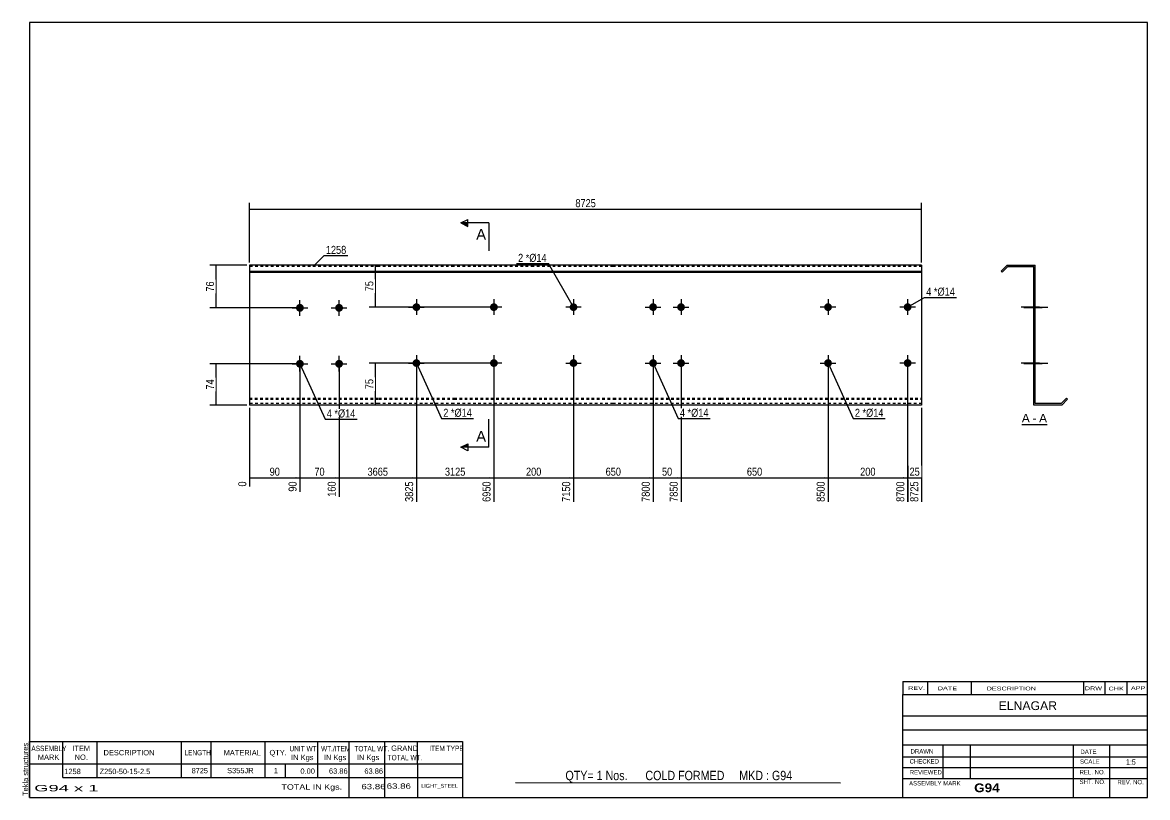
# Model space of a CAD drawing. Header units: millimetres. Extents: x -81 to 321, y -165 to 112.
import ezdxf

# ---------------------------------------------------------------- set-up
doc = ezdxf.new("R2010")
doc.units = ezdxf.units.MM
doc.linetypes.add('DXK_LINE_DOT1', pattern=[1.8814, 0.9407, -0.9407])
doc.styles.add('Arial', font='ARIAL.TTF', dxfattribs={"height": 0.2})
doc.styles.add('Arial Bold', font='ARIALBD.TTF', dxfattribs={"height": 0.2})
doc.styles.add('Arial Narrow', font='ARIALN.TTF', dxfattribs={"height": 0.2})

# ---------------------------------------------------------------- blocks, each defined once
blk = doc.blocks.new('Unknown-629276587-1620')
at = {"color": 5, "linetype": 'Continuous'}
for p, q in [((321.25, 111.75), (-78.75, 111.75)), ((-78.75, 111.75), (-78.75, -165.25)), ((321.25, -165.25), (321.25, 111.75)), ((-78.75, -165.25), (321.25, -165.25))]:
    blk.add_line(p, q, dxfattribs=at)
at = {"color": 174, "linetype": 'Continuous', "style": 'Arial'}
blk.add_text('Tekla structures', height=1.9102, rotation=90, dxfattribs=at).set_placement((-79.25, -164.75))
blk = doc.blocks.new('Unknown-629276587-12 - 1215')
at = {"color": 7, "linetype": 'Continuous'}
blk.add_line((276.28, -31.95), (285.31, -31.95), dxfattribs=at)
at = {"color": 0, "linetype": 'Continuous'}
blk.add_wipeout([(279.12, -31.2), (279.12, -28), (276.28, -28), (276.28, -31.2)], dxfattribs=at)
blk.add_wipeout([(281.5, -31.2), (281.5, -28), (280.08, -28), (280.08, -31.2)], dxfattribs=at)
at = {"color": 96, "linetype": 'Continuous', "style": 'Arial'}
blk.add_text('A', height=3.06, dxfattribs=at).set_placement((276.28, -31.2))
at = {"color": 0, "linetype": 'Continuous'}
blk.add_wipeout([(285.31, -31.2), (285.31, -28), (282.46, -28), (282.46, -31.2)], dxfattribs=at)
at = {"color": 96, "linetype": 'Continuous', "style": 'Arial'}
for s, p in [('A', (282.46, -31.2)), ('-', (280.08, -31.2))]:
    blk.add_text(s, height=3.06, dxfattribs=at).set_placement(p)
blk = doc.blocks.new('Bolt-629276587-1207 - 1201')
at = {"linetype": 'Continuous'}
for points in [[(145.76, 10, -1), (142.96, 10, -1)], [(155.76, 10, -1), (152.96, 10, -1)], [(145.76, -10, -1), (142.96, -10, -1)], [(155.76, -10, -1), (152.96, -10, -1)]]:
    blk.add_hatch(color=3, dxfattribs=at).paths.add_polyline_path(points)
at = {"color": 3, "linetype": 'Continuous'}
for p, q in [((144.36, 12.8), (144.36, 7.2)), ((154.36, 12.8), (154.36, 7.2)), ((141.56, 10), (147.16, 10)), ((151.56, 10), (157.16, 10)), ((144.36, -7.2), (144.36, -12.8)), ((154.36, -7.2), (154.36, -12.8)), ((141.56, -10), (147.16, -10)), ((151.56, -10), (157.16, -10))]:
    blk.add_line(p, q, dxfattribs=at)
blk = doc.blocks.new('Part-629276587-1204 - 1201')
at = {"color": 2, "linetype": 'Continuous'}
for p, q in [((0, 25), (0, -25)), ((46.19, 25), (0, 25)), ((73.09, 25), (46.29, 25)), ((101.58, 25), (73.19, 25)), ((130.07, 25), (101.68, 25)), ((168.56, 25), (130.17, 25)), ((192.66, 25), (168.66, 25)), ((221.15, 25), (192.76, 25)), ((240.44, 25), (221.25, 25)), ((240.44, 25), (240.44, -25)), ((0, 22.88), (46.19, 22.88)), ((0, 22.53), (46.19, 22.53)), ((46.29, 22.88), (73.09, 22.88)), ((46.29, 22.53), (73.09, 22.53)), ((73.19, 22.88), (101.58, 22.88)), ((73.19, 22.53), (101.58, 22.53)), ((101.68, 22.88), (130.07, 22.88)), ((101.68, 22.53), (130.07, 22.53)), ((130.17, 22.88), (168.56, 22.88)), ((130.17, 22.53), (168.56, 22.53)), ((168.66, 22.88), (192.66, 22.88)), ((168.66, 22.53), (192.66, 22.53)), ((192.76, 22.88), (221.15, 22.88)), ((192.76, 22.53), (221.15, 22.53)), ((221.25, 22.88), (240.44, 22.88)), ((221.25, 22.53), (240.44, 22.53)), ((46.19, -25), (0, -25)), ((73.09, -25), (46.29, -25)), ((101.58, -25), (73.19, -25)), ((130.07, -25), (101.68, -25)), ((168.56, -25), (130.17, -25)), ((192.66, -25), (168.66, -25)), ((221.15, -25), (192.76, -25)), ((240.44, -25), (221.25, -25))]:
    blk.add_line(p, q, dxfattribs=at)
at = {"color": 7, "linetype": 'DXK_LINE_DOT1'}
for p, q in [((46.19, 24.5), (0, 24.5)), ((73.09, 24.5), (46.29, 24.5)), ((101.58, 24.5), (73.19, 24.5)), ((130.07, 24.5), (101.68, 24.5)), ((168.56, 24.5), (130.17, 24.5)), ((192.66, 24.5), (168.66, 24.5)), ((221.15, 24.5), (192.76, 24.5)), ((240.44, 24.5), (221.25, 24.5)), ((0, -22.53), (46.19, -22.53)), ((0, -22.88), (46.19, -22.88)), ((46.29, -22.53), (73.09, -22.53)), ((46.29, -22.88), (73.09, -22.88)), ((73.19, -22.53), (101.58, -22.53)), ((73.19, -22.88), (101.58, -22.88)), ((101.68, -22.53), (130.07, -22.53)), ((101.68, -22.88), (130.07, -22.88)), ((130.17, -22.53), (168.56, -22.53)), ((130.17, -22.88), (168.56, -22.88)), ((168.66, -22.53), (192.66, -22.53)), ((168.66, -22.88), (192.66, -22.88)), ((192.76, -22.53), (221.15, -22.53)), ((192.76, -22.88), (221.15, -22.88)), ((221.25, -22.53), (240.44, -22.53)), ((221.25, -22.88), (240.44, -22.88)), ((46.19, -24.5), (0, -24.5)), ((73.09, -24.5), (46.29, -24.5)), ((101.58, -24.5), (73.19, -24.5)), ((130.07, -24.5), (101.68, -24.5)), ((168.56, -24.5), (130.17, -24.5)), ((192.66, -24.5), (168.66, -24.5)), ((221.15, -24.5), (192.76, -24.5)), ((240.44, -24.5), (221.25, -24.5))]:
    blk.add_line(p, q, dxfattribs=at)
blk = doc.blocks.new('Bolt-629276587-1205 - 1201')
at = {"linetype": 'Continuous'}
for points in [[(88.79, -10, -1), (85.99, -10, -1)], [(236.84, -10, -1), (234.04, -10, -1)]]:
    blk.add_hatch(color=3, dxfattribs=at).paths.add_polyline_path(points)
at = {"color": 3, "linetype": 'Continuous'}
for p, q in [((87.39, -7.2), (87.39, -12.8)), ((235.44, -7.2), (235.44, -12.8)), ((90.19, -10), (84.59, -10)), ((238.24, -10), (232.64, -10))]:
    blk.add_line(p, q, dxfattribs=at)
blk = doc.blocks.new('Bolt-629276587-1206 - 1201')
at = {"linetype": 'Continuous'}
for points in [[(88.79, 10, -1), (85.99, 10, -1)], [(236.84, 10, -1), (234.04, 10, -1)]]:
    blk.add_hatch(color=3, dxfattribs=at).paths.add_polyline_path(points)
at = {"color": 3, "linetype": 'Continuous'}
for p, q in [((87.39, 12.8), (87.39, 7.2)), ((235.44, 12.8), (235.44, 7.2)), ((90.19, 10), (84.59, 10)), ((238.24, 10), (232.64, 10))]:
    blk.add_line(p, q, dxfattribs=at)
blk = doc.blocks.new('Bolt-629276587-1208 - 1201')
at = {"linetype": 'Continuous'}
blk.add_hatch(color=3, dxfattribs=at).paths.add_polyline_path([(117.28, -10, -1), (114.48, -10, -1)])
at = {"color": 3, "linetype": 'Continuous'}
for p, q in [((115.88, -7.2), (115.88, -12.8)), ((113.08, -10), (118.68, -10))]:
    blk.add_line(p, q, dxfattribs=at)
blk = doc.blocks.new('Bolt-629276587-1209 - 1201')
at = {"linetype": 'Continuous'}
blk.add_hatch(color=3, dxfattribs=at).paths.add_polyline_path([(208.35, -10, -1), (205.55, -10, -1)])
at = {"color": 3, "linetype": 'Continuous'}
for p, q in [((206.95, -7.2), (206.95, -12.8)), ((204.15, -10), (209.75, -10))]:
    blk.add_line(p, q, dxfattribs=at)
blk = doc.blocks.new('Bolt-629276587-1210 - 1201')
at = {"linetype": 'Continuous'}
blk.add_hatch(color=3, dxfattribs=at).paths.add_polyline_path([(208.35, 10, -1), (205.55, 10, -1)])
at = {"color": 3, "linetype": 'Continuous'}
for p, q in [((206.95, 12.8), (206.95, 7.2)), ((209.75, 10), (204.15, 10))]:
    blk.add_line(p, q, dxfattribs=at)
blk = doc.blocks.new('Bolt-629276587-1211 - 1201')
at = {"linetype": 'Continuous'}
blk.add_hatch(color=3, dxfattribs=at).paths.add_polyline_path([(117.28, 10, -1), (114.48, 10, -1)])
at = {"color": 3, "linetype": 'Continuous'}
for p, q in [((115.88, 12.8), (115.88, 7.2)), ((118.68, 10), (113.08, 10))]:
    blk.add_line(p, q, dxfattribs=at)
blk = doc.blocks.new('Bolt-629276587-1212 - 1201')
at = {"linetype": 'Continuous'}
for points in [[(61.09, 10, -1), (58.29, 10, -1)], [(61.09, -10, -1), (58.29, -10, -1)]]:
    blk.add_hatch(color=3, dxfattribs=at).paths.add_polyline_path(points)
at = {"color": 3, "linetype": 'Continuous'}
for p, q in [((59.69, 12.8), (59.69, 7.2)), ((56.89, 10), (62.49, 10)), ((59.69, -7.2), (59.69, -12.8)), ((56.89, -10), (62.49, -10))]:
    blk.add_line(p, q, dxfattribs=at)
blk = doc.blocks.new('Bolt-629276587-1213 - 1201')
at = {"linetype": 'Continuous'}
for points in [[(16.6, 9.75), (16.63, 10.04), (16.72, 10.32), (16.87, 10.58), (17.06, 10.79), (17.3, 10.97), (17.57, 11.08), (17.85, 11.15), (18.15, 11.15), (18.43, 11.08), (18.7, 10.97), (18.94, 10.79), (19.13, 10.58), (19.28, 10.32), (19.37, 10.04), (19.4, 9.75), (19.37, 9.46), (19.28, 9.18), (19.13, 8.93), (18.94, 8.71), (18.7, 8.54), (18.43, 8.42), (18.15, 8.36), (17.85, 8.36), (17.57, 8.42), (17.3, 8.54), (17.06, 8.71), (16.87, 8.93), (16.72, 9.18), (16.63, 9.46)], [(30.6, 9.75), (30.63, 10.04), (30.72, 10.32), (30.87, 10.58), (31.06, 10.79), (31.3, 10.97), (31.57, 11.08), (31.85, 11.15), (32.15, 11.15), (32.43, 11.08), (32.7, 10.97), (32.94, 10.79), (33.13, 10.58), (33.28, 10.32), (33.37, 10.04), (33.4, 9.75), (33.37, 9.46), (33.28, 9.18), (33.13, 8.93), (32.94, 8.71), (32.7, 8.54), (32.43, 8.42), (32.15, 8.36), (31.85, 8.36), (31.57, 8.42), (31.3, 8.54), (31.06, 8.71), (30.87, 8.93), (30.72, 9.18), (30.63, 9.46)], [(16.6, -10.25), (16.63, -9.96), (16.72, -9.68), (16.87, -9.42), (17.06, -9.21), (17.3, -9.03), (17.57, -8.92), (17.85, -8.85), (18.15, -8.85), (18.43, -8.92), (18.7, -9.03), (18.94, -9.21), (19.13, -9.42), (19.28, -9.68), (19.37, -9.96), (19.4, -10.25), (19.37, -10.54), (19.28, -10.82), (19.13, -11.07), (18.94, -11.29), (18.7, -11.46), (18.43, -11.58), (18.15, -11.64), (17.85, -11.64), (17.57, -11.58), (17.3, -11.46), (17.06, -11.29), (16.87, -11.07), (16.72, -10.82), (16.63, -10.54)], [(30.6, -10.25), (30.63, -9.96), (30.72, -9.68), (30.87, -9.42), (31.06, -9.21), (31.3, -9.03), (31.57, -8.92), (31.85, -8.85), (32.15, -8.85), (32.43, -8.92), (32.7, -9.03), (32.94, -9.21), (33.13, -9.42), (33.28, -9.68), (33.37, -9.96), (33.4, -10.25), (33.37, -10.54), (33.28, -10.82), (33.13, -11.07), (32.94, -11.29), (32.7, -11.46), (32.43, -11.58), (32.15, -11.64), (31.85, -11.64), (31.57, -11.58), (31.3, -11.46), (31.06, -11.29), (30.87, -11.07), (30.72, -10.82), (30.63, -10.54)]]:
    blk.add_hatch(color=3, dxfattribs=at).paths.add_polyline_path(points)
at = {"color": 3, "linetype": 'Continuous'}
for p, q in [((18, 6.95), (18, 12.55)), ((32, 6.95), (32, 12.55)), ((15.2, 9.75), (20.8, 9.75)), ((29.2, 9.75), (34.8, 9.75)), ((18, -13.05), (18, -7.45)), ((32, -13.05), (32, -7.45)), ((15.2, -10.25), (20.8, -10.25)), ((29.2, -10.25), (34.8, -10.25))]:
    blk.add_line(p, q, dxfattribs=at)
blk = doc.blocks.new('Part-629276587-1216 - 1215')
at = {"color": 2, "linetype": 'Continuous'}
for p, q in [((271.04, 25), (268.92, 22.88)), ((269.27, 22.53), (271.25, 24.5)), ((271.04, 25), (281.04, 25)), ((271.25, 24.5), (280.54, 24.5)), ((280.54, -25), (280.54, 24.5)), ((281.04, -24.5), (281.04, 25)), ((268.92, 22.88), (269.27, 22.53)), ((290.33, -24.5), (292.31, -22.53)), ((290.54, -25), (292.66, -22.88)), ((292.66, -22.88), (292.31, -22.53)), ((290.54, -25), (280.54, -25)), ((290.33, -24.5), (281.04, -24.5))]:
    blk.add_line(p, q, dxfattribs=at)
blk = doc.blocks.new('Bolt-629276587-1217 - 1215')
at = {"linetype": 'Continuous'}
blk.add_hatch(color=3, dxfattribs=at).paths.add_polyline_path([(281.04, -11.4), (281.04, -8.6), (280.54, -8.6), (280.54, -11.4)])
blk.add_hatch(color=3, dxfattribs=at).paths.add_polyline_path([(281.04, -11.4), (281.04, -8.6), (280.54, -8.6), (280.54, -11.4)])
at = {"color": 3, "linetype": 'Continuous'}
for p, q in [((282.64, -10), (276.04, -10)), ((282.64, -10), (276.04, -10)), ((281.04, -8.6), (280.54, -8.6)), ((281.04, -8.6), (280.54, -8.6)), ((281.04, -11.4), (280.54, -11.4)), ((281.04, -11.4), (280.54, -11.4))]:
    blk.add_line(p, q, dxfattribs=at)
blk = doc.blocks.new('Bolt-629276587-1218 - 1215')
at = {"linetype": 'Continuous'}
blk.add_hatch(color=3, dxfattribs=at).paths.add_polyline_path([(281.04, 8.6), (281.04, 11.4), (280.54, 11.4), (280.54, 8.6)])
blk.add_hatch(color=3, dxfattribs=at).paths.add_polyline_path([(281.04, 8.6), (281.04, 11.4), (280.54, 11.4), (280.54, 8.6)])
at = {"color": 3, "linetype": 'Continuous'}
for p, q in [((282.64, 10), (276.04, 10)), ((282.64, 10), (276.04, 10)), ((281.04, 11.4), (280.54, 11.4)), ((281.04, 11.4), (280.54, 11.4)), ((281.04, 8.6), (280.54, 8.6)), ((281.04, 8.6), (280.54, 8.6))]:
    blk.add_line(p, q, dxfattribs=at)
blk = doc.blocks.new('Bolt-629276587-1219 - 1215')
at = {"linetype": 'Continuous'}
for points in [[(281.04, 8.6), (281.04, 11.4), (280.54, 11.4), (280.54, 8.6)], [(281.04, 8.6), (281.04, 11.4), (280.54, 11.4), (280.54, 8.6)], [(281.04, -11.4), (281.04, -8.6), (280.54, -8.6), (280.54, -11.4)], [(281.04, -11.4), (281.04, -8.6), (280.54, -8.6), (280.54, -11.4)]]:
    blk.add_hatch(color=3, dxfattribs=at).paths.add_polyline_path(points)
at = {"color": 3, "linetype": 'Continuous'}
for p, q in [((277.94, 10), (285.54, 10)), ((277.94, 10), (285.54, 10)), ((280.54, 11.4), (281.04, 11.4)), ((280.54, 11.4), (281.04, 11.4)), ((280.54, 8.6), (281.04, 8.6)), ((280.54, 8.6), (281.04, 8.6)), ((277.94, -10), (285.54, -10)), ((277.94, -10), (285.54, -10)), ((280.54, -8.6), (281.04, -8.6)), ((280.54, -8.6), (281.04, -8.6)), ((280.54, -11.4), (281.04, -11.4)), ((280.54, -11.4), (281.04, -11.4))]:
    blk.add_line(p, q, dxfattribs=at)
blk = doc.blocks.new('Bolt-629276587-1220 - 1215')
at = {"linetype": 'Continuous'}
blk.add_hatch(color=3, dxfattribs=at).paths.add_polyline_path([(281.04, -11.4), (281.04, -8.6), (280.54, -8.6), (280.54, -11.4)])
at = {"color": 3, "linetype": 'Continuous'}
for p, q in [((278.69, -10), (285.29, -10)), ((280.54, -8.6), (281.04, -8.6)), ((280.54, -11.4), (281.04, -11.4))]:
    blk.add_line(p, q, dxfattribs=at)
blk = doc.blocks.new('Bolt-629276587-1221 - 1215')
at = {"linetype": 'Continuous'}
blk.add_hatch(color=3, dxfattribs=at).paths.add_polyline_path([(281.04, -11.4), (281.04, -8.6), (280.54, -8.6), (280.54, -11.4)])
at = {"color": 3, "linetype": 'Continuous'}
for p, q in [((278.69, -10), (285.29, -10)), ((280.54, -8.6), (281.04, -8.6)), ((280.54, -11.4), (281.04, -11.4))]:
    blk.add_line(p, q, dxfattribs=at)
blk = doc.blocks.new('Bolt-629276587-1222 - 1215')
at = {"linetype": 'Continuous'}
blk.add_hatch(color=3, dxfattribs=at).paths.add_polyline_path([(281.04, 8.6), (281.04, 11.4), (280.54, 11.4), (280.54, 8.6)])
at = {"color": 3, "linetype": 'Continuous'}
for p, q in [((282.64, 10), (276.04, 10)), ((281.04, 11.4), (280.54, 11.4)), ((281.04, 8.6), (280.54, 8.6))]:
    blk.add_line(p, q, dxfattribs=at)
blk = doc.blocks.new('Bolt-629276587-1223 - 1215')
at = {"linetype": 'Continuous'}
blk.add_hatch(color=3, dxfattribs=at).paths.add_polyline_path([(281.04, 8.6), (281.04, 11.4), (280.54, 11.4), (280.54, 8.6)])
at = {"color": 3, "linetype": 'Continuous'}
for p, q in [((282.64, 10), (276.04, 10)), ((281.04, 11.4), (280.54, 11.4)), ((281.04, 8.6), (280.54, 8.6))]:
    blk.add_line(p, q, dxfattribs=at)
blk = doc.blocks.new('Bolt-629276587-1224 - 1215')
at = {"linetype": 'Continuous'}
for points in [[(281.04, 8.6), (281.04, 11.4), (280.54, 11.4), (280.54, 8.6)], [(281.04, -11.4), (281.04, -8.6), (280.54, -8.6), (280.54, -11.4)]]:
    blk.add_hatch(color=3, dxfattribs=at).paths.add_polyline_path(points)
at = {"color": 3, "linetype": 'Continuous'}
for p, q in [((280.54, 11.4), (281.04, 11.4)), ((280.54, 10), (285.04, 10)), ((280.54, 8.6), (281.04, 8.6)), ((280.54, -8.6), (281.04, -8.6)), ((280.54, -10), (285.04, -10)), ((280.54, -11.4), (281.04, -11.4))]:
    blk.add_line(p, q, dxfattribs=at)
blk = doc.blocks.new('Bolt-629276587-1225 - 1215')
at = {"linetype": 'Continuous'}
for points in [[(280.54, 11.15), (280.54, 8.35), (281.04, 8.35), (281.04, 11.15)], [(280.54, 11.15), (280.54, 8.35), (281.04, 8.35), (281.04, 11.15)], [(280.54, -8.85), (280.54, -11.65), (281.04, -11.65), (281.04, -8.85)], [(280.54, -8.85), (280.54, -11.65), (281.04, -11.65), (281.04, -8.85)]]:
    blk.add_hatch(color=3, dxfattribs=at).paths.add_polyline_path(points)
at = {"color": 3, "linetype": 'Continuous'}
for p, q in [((283.59, 9.75), (276.99, 9.75)), ((283.59, 9.75), (276.99, 9.75)), ((281.04, 11.15), (280.54, 11.15)), ((281.04, 11.15), (280.54, 11.15)), ((281.04, 8.35), (280.54, 8.35)), ((281.04, 8.35), (280.54, 8.35)), ((283.59, -10.25), (276.99, -10.25)), ((283.59, -10.25), (276.99, -10.25)), ((281.04, -8.85), (280.54, -8.85)), ((281.04, -8.85), (280.54, -8.85)), ((281.04, -11.65), (280.54, -11.65)), ((281.04, -11.65), (280.54, -11.65))]:
    blk.add_line(p, q, dxfattribs=at)
blk = doc.blocks.new('StraightDimension-629276587-1238 - 1201')
at = {"linetype": 'Continuous'}
blk.add_hatch(color=7, dxfattribs=at).paths.add_polyline_path([(152.86, -50.75), (154.36, -51), (152.86, -51.25)])
at = {"color": 7, "linetype": 'Continuous'}
for p, q in [((144.36, -11), (144.36, -59.61)), ((154.36, -11), (154.36, -59.61)), ((144.36, -51), (154.36, -51))]:
    blk.add_line(p, q, dxfattribs=at)
at = {"color": 0}
blk.add_wipeout([(151.79, -50.85), (151.79, -46.65), (146.94, -46.65), (146.94, -50.85)], dxfattribs=at)
at = {"color": 0, "linetype": 'Continuous'}
blk.add_wipeout([(153.76, -51.7), (149.56, -51.7), (149.56, -60.21), (153.76, -60.21)], dxfattribs=at)
at = {"color": 3, "style": 'Arial Narrow'}
blk.add_text('50', height=2.863, dxfattribs=at).set_placement((147.54, -50.25))
at = {"color": 3, "linetype": 'Continuous', "style": 'Arial Narrow'}
blk.add_text('7850', height=2.863, rotation=90.0002, dxfattribs=at).set_placement((153.16, -59.61))
blk = doc.blocks.new('StraightDimension-629276587-1240 - 1201')
at = {"linetype": 'Continuous'}
blk.add_hatch(color=7, dxfattribs=at).paths.add_polyline_path([(114.38, -50.75), (115.88, -51), (114.38, -51.25)])
at = {"color": 7, "linetype": 'Continuous'}
for p, q in [((87.39, -11), (87.39, -59.61)), ((115.88, -11), (115.88, -59.61)), ((87.39, -51), (115.88, -51))]:
    blk.add_line(p, q, dxfattribs=at)
at = {"color": 0}
blk.add_wipeout([(104.97, -50.85), (104.97, -46.65), (98.29, -46.65), (98.29, -50.85)], dxfattribs=at)
at = {"color": 0, "linetype": 'Continuous'}
blk.add_wipeout([(115.28, -51.7), (111.08, -51.7), (111.08, -60.21), (115.28, -60.21)], dxfattribs=at)
at = {"color": 3, "style": 'Arial Narrow'}
blk.add_text('200', height=2.863, dxfattribs=at).set_placement((98.89, -50.25))
at = {"color": 3, "linetype": 'Continuous', "style": 'Arial Narrow'}
blk.add_text('7150', height=2.863, rotation=90.0002, dxfattribs=at).set_placement((114.68, -59.61))
blk = doc.blocks.new('StraightDimension-629276587-1300 - 1201')
at = {"linetype": 'Continuous'}
for points in [[(44.75, -11.5), (45, -10), (45.25, -11.5)], [(45.25, -23.5), (45, -25), (44.75, -23.5)]]:
    blk.add_hatch(color=7, dxfattribs=at).paths.add_polyline_path(points)
at = {"color": 7, "linetype": 'Continuous'}
for p, q in [((86.39, -10), (42.75, -10)), ((45, -25), (45, -10)), ((58.69, -25), (42.75, -25))]:
    blk.add_line(p, q, dxfattribs=at)
at = {"color": 0}
blk.add_wipeout([(44.85, -15.07), (40.65, -15.07), (40.65, -19.93), (44.85, -19.93)], dxfattribs=at)
at = {"color": 3, "style": 'Arial Narrow'}
blk.add_text('75', height=2.863, rotation=90.0002, dxfattribs=at).set_placement((44.25, -19.33))
blk = doc.blocks.new('StraightDimension-629276587-1235 - 1201')
at = {"linetype": 'Continuous'}
blk.add_hatch(color=7, dxfattribs=at).paths.add_polyline_path([(238.94, -50.75), (240.44, -51), (238.94, -51.25)])
at = {"color": 7, "linetype": 'Continuous'}
for p, q in [((235.44, -11), (235.44, -59.61)), ((240.44, -26), (240.44, -59.61)), ((235.44, -51), (240.44, -51))]:
    blk.add_line(p, q, dxfattribs=at)
at = {"color": 0}
blk.add_wipeout([(240.37, -50.85), (240.37, -46.65), (235.51, -46.65), (235.51, -50.85)], dxfattribs=at)
at = {"color": 0, "linetype": 'Continuous'}
blk.add_wipeout([(239.84, -51.7), (235.64, -51.7), (235.64, -60.21), (239.84, -60.21)], dxfattribs=at)
at = {"color": 3, "style": 'Arial Narrow'}
blk.add_text('25', height=2.863, dxfattribs=at).set_placement((236.11, -50.25))
at = {"color": 3, "linetype": 'Continuous', "style": 'Arial Narrow'}
blk.add_text('8725', height=2.863, rotation=90.0002, dxfattribs=at).set_placement((239.24, -59.61))
blk = doc.blocks.new('StraightDimension-629276587-1236 - 1201')
at = {"linetype": 'Continuous'}
blk.add_hatch(color=7, dxfattribs=at).paths.add_polyline_path([(233.94, -50.75), (235.44, -51), (233.94, -51.25)])
at = {"color": 7, "linetype": 'Continuous'}
for p, q in [((206.95, -11), (206.95, -59.61)), ((235.44, -11), (235.44, -59.61)), ((206.95, -51), (235.44, -51))]:
    blk.add_line(p, q, dxfattribs=at)
at = {"color": 0}
blk.add_wipeout([(224.54, -50.85), (224.54, -46.65), (217.85, -46.65), (217.85, -50.85)], dxfattribs=at)
at = {"color": 0, "linetype": 'Continuous'}
blk.add_wipeout([(234.84, -51.7), (230.64, -51.7), (230.64, -60.21), (234.84, -60.21)], dxfattribs=at)
at = {"color": 3, "style": 'Arial Narrow'}
blk.add_text('200', height=2.863, dxfattribs=at).set_placement((218.45, -50.25))
at = {"color": 3, "linetype": 'Continuous', "style": 'Arial Narrow'}
blk.add_text('8700', height=2.863, rotation=90.0002, dxfattribs=at).set_placement((234.24, -59.61))
blk = doc.blocks.new('StraightDimension-629276587-1294 - 1201')
at = {"linetype": 'Continuous'}
for points in [[(44.75, 23.5), (45, 25), (45.25, 23.5)], [(45.25, 11.5), (45, 10), (44.75, 11.5)]]:
    blk.add_hatch(color=7, dxfattribs=at).paths.add_polyline_path(points)
at = {"color": 7, "linetype": 'Continuous'}
for p, q in [((58.69, 25), (42.75, 25)), ((45, 10), (45, 25)), ((86.39, 10), (42.75, 10))]:
    blk.add_line(p, q, dxfattribs=at)
at = {"color": 0}
blk.add_wipeout([(44.85, 19.93), (40.65, 19.93), (40.65, 15.07), (44.85, 15.07)], dxfattribs=at)
at = {"color": 3, "style": 'Arial Narrow'}
blk.add_text('75', height=2.863, rotation=90.0002, dxfattribs=at).set_placement((44.25, 15.67))
blk = doc.blocks.new('StraightDimension-629276587-1237 - 1201')
at = {"linetype": 'Continuous'}
blk.add_hatch(color=7, dxfattribs=at).paths.add_polyline_path([(205.45, -50.75), (206.95, -51), (205.45, -51.25)])
at = {"color": 7, "linetype": 'Continuous'}
for p, q in [((154.36, -11), (154.36, -59.61)), ((206.95, -11), (206.95, -59.61)), ((154.36, -51), (206.95, -51))]:
    blk.add_line(p, q, dxfattribs=at)
at = {"color": 0}
blk.add_wipeout([(184, -50.85), (184, -46.65), (177.32, -46.65), (177.32, -50.85)], dxfattribs=at)
at = {"color": 0, "linetype": 'Continuous'}
blk.add_wipeout([(206.35, -51.7), (202.15, -51.7), (202.15, -60.21), (206.35, -60.21)], dxfattribs=at)
at = {"color": 3, "style": 'Arial Narrow'}
blk.add_text('650', height=2.863, dxfattribs=at).set_placement((177.92, -50.25))
at = {"color": 3, "linetype": 'Continuous', "style": 'Arial Narrow'}
blk.add_text('8500', height=2.863, rotation=90.0002, dxfattribs=at).set_placement((205.75, -59.61))
blk = doc.blocks.new('StraightDimension-629276587-1239 - 1201')
at = {"linetype": 'Continuous'}
blk.add_hatch(color=7, dxfattribs=at).paths.add_polyline_path([(142.86, -50.75), (144.36, -51), (142.86, -51.25)])
at = {"color": 7, "linetype": 'Continuous'}
for p, q in [((115.88, -11), (115.88, -59.61)), ((144.36, -11), (144.36, -59.61)), ((115.88, -51), (144.36, -51))]:
    blk.add_line(p, q, dxfattribs=at)
at = {"color": 0}
blk.add_wipeout([(133.46, -50.85), (133.46, -46.65), (126.78, -46.65), (126.78, -50.85)], dxfattribs=at)
at = {"color": 0, "linetype": 'Continuous'}
blk.add_wipeout([(143.76, -51.7), (139.56, -51.7), (139.56, -60.21), (143.76, -60.21)], dxfattribs=at)
at = {"color": 3, "style": 'Arial Narrow'}
blk.add_text('650', height=2.863, dxfattribs=at).set_placement((127.38, -50.25))
at = {"color": 3, "linetype": 'Continuous', "style": 'Arial Narrow'}
blk.add_text('7800', height=2.863, rotation=90.0002, dxfattribs=at).set_placement((143.16, -59.61))
blk = doc.blocks.new('StraightDimension-629276587-1241 - 1201')
at = {"linetype": 'Continuous'}
blk.add_hatch(color=7, dxfattribs=at).paths.add_polyline_path([(85.89, -50.75), (87.39, -51), (85.89, -51.25)])
at = {"color": 7, "linetype": 'Continuous'}
for p, q in [((59.69, -11), (59.69, -59.61)), ((87.39, -11), (87.39, -59.61)), ((59.69, -51), (87.39, -51))]:
    blk.add_line(p, q, dxfattribs=at)
at = {"color": 0}
blk.add_wipeout([(77.8, -50.85), (77.8, -46.65), (69.28, -46.65), (69.28, -50.85)], dxfattribs=at)
at = {"color": 0, "linetype": 'Continuous'}
blk.add_wipeout([(86.79, -51.7), (82.59, -51.7), (82.59, -60.21), (86.79, -60.21)], dxfattribs=at)
at = {"color": 3, "style": 'Arial Narrow'}
blk.add_text('3125', height=2.863, dxfattribs=at).set_placement((69.88, -50.25))
at = {"color": 3, "linetype": 'Continuous', "style": 'Arial Narrow'}
blk.add_text('6950', height=2.863, rotation=90.0002, dxfattribs=at).set_placement((86.19, -59.61))
blk = doc.blocks.new('StraightDimension-629276587-1242 - 1201')
at = {"linetype": 'Continuous'}
blk.add_hatch(color=7, dxfattribs=at).paths.add_polyline_path([(58.19, -50.75), (59.69, -51), (58.19, -51.25)])
at = {"color": 7, "linetype": 'Continuous'}
for p, q in [((32, -11.25), (32, -57.78)), ((59.69, -11), (59.69, -59.61)), ((32, -51), (59.69, -51))]:
    blk.add_line(p, q, dxfattribs=at)
at = {"color": 0}
blk.add_wipeout([(50.1, -50.85), (50.1, -46.65), (41.59, -46.65), (41.59, -50.85)], dxfattribs=at)
at = {"color": 0, "linetype": 'Continuous'}
blk.add_wipeout([(59.09, -51.7), (54.89, -51.7), (54.89, -60.21), (59.09, -60.21)], dxfattribs=at)
at = {"color": 3, "style": 'Arial Narrow'}
blk.add_text('3665', height=2.863, dxfattribs=at).set_placement((42.19, -50.25))
at = {"color": 3, "linetype": 'Continuous', "style": 'Arial Narrow'}
blk.add_text('3825', height=2.863, rotation=90.0002, dxfattribs=at).set_placement((58.49, -59.61))
blk = doc.blocks.new('StraightDimension-629276587-1243 - 1201')
at = {"linetype": 'Continuous'}
blk.add_hatch(color=7, dxfattribs=at).paths.add_polyline_path([(30.5, -50.75), (32, -51), (30.5, -51.25)])
at = {"color": 7, "linetype": 'Continuous'}
for p, q in [((18, -11.25), (18, -55.96)), ((32, -11.25), (32, -57.78)), ((18, -51), (32, -51))]:
    blk.add_line(p, q, dxfattribs=at)
at = {"color": 0}
blk.add_wipeout([(27.43, -50.85), (27.43, -46.65), (22.57, -46.65), (22.57, -50.85)], dxfattribs=at)
at = {"color": 0, "linetype": 'Continuous'}
blk.add_wipeout([(31.4, -51.7), (27.2, -51.7), (27.2, -58.38), (31.4, -58.38)], dxfattribs=at)
at = {"color": 3, "style": 'Arial Narrow'}
blk.add_text('70', height=2.863, dxfattribs=at).set_placement((23.17, -50.25))
at = {"color": 3, "linetype": 'Continuous', "style": 'Arial Narrow'}
blk.add_text('160', height=2.863, rotation=90.0002, dxfattribs=at).set_placement((30.8, -57.78))
blk = doc.blocks.new('StraightDimension-629276587-1244 - 1201')
at = {"linetype": 'Continuous'}
blk.add_hatch(color=7, dxfattribs=at).paths.add_polyline_path([(16.5, -50.75), (18, -51), (16.5, -51.25)])
at = {"color": 7, "linetype": 'Continuous'}
for p, q in [((18, -11.25), (18, -55.96)), ((0, -26), (0, -54.13)), ((0, -51), (18, -51))]:
    blk.add_line(p, q, dxfattribs=at)
at = {"color": 0}
blk.add_wipeout([(11.43, -50.85), (11.43, -46.65), (6.57, -46.65), (6.57, -50.85)], dxfattribs=at)
at = {"color": 0, "linetype": 'Continuous'}
blk.add_wipeout([(-0.6, -51.7), (-4.8, -51.7), (-4.8, -54.73), (-0.6, -54.73)], dxfattribs=at)
at = {"color": 3, "style": 'Arial Narrow'}
blk.add_text('90', height=2.863, dxfattribs=at).set_placement((7.17, -50.25))
at = {"color": 3, "linetype": 'Continuous', "style": 'Arial Narrow'}
blk.add_text('0', height=2.86, rotation=90.0002, dxfattribs=at).set_placement((-1.2, -54.13))
at = {"color": 0, "linetype": 'Continuous'}
blk.add_wipeout([(17.4, -51.7), (13.2, -51.7), (13.2, -56.56), (17.4, -56.56)], dxfattribs=at)
at = {"color": 3, "linetype": 'Continuous', "style": 'Arial Narrow'}
blk.add_text('90', height=2.863, rotation=90.0002, dxfattribs=at).set_placement((16.8, -55.96))
blk = doc.blocks.new('StraightDimension-629276587-1284 - 1201')
at = {"linetype": 'Continuous'}
for points in [[(-12.25, 23.5), (-12, 25), (-11.75, 23.5)], [(-11.75, 11.25), (-12, 9.75), (-12.25, 11.25)]]:
    blk.add_hatch(color=7, dxfattribs=at).paths.add_polyline_path(points)
at = {"color": 7, "linetype": 'Continuous'}
for p, q in [((-1, 25), (-14.25, 25)), ((-12, 9.75), (-12, 25)), ((17, 9.75), (-14.25, 9.75))]:
    blk.add_line(p, q, dxfattribs=at)
at = {"color": 0}
blk.add_wipeout([(-12.15, 19.8), (-16.35, 19.8), (-16.35, 14.95), (-12.15, 14.95)], dxfattribs=at)
at = {"color": 3, "style": 'Arial Narrow'}
blk.add_text('76', height=2.863, rotation=90.0002, dxfattribs=at).set_placement((-12.75, 15.55))
blk = doc.blocks.new('StraightDimension-629276587-1289 - 1201')
at = {"linetype": 'Continuous'}
for points in [[(-12.25, -11.75), (-12, -10.25), (-11.75, -11.75)], [(-11.75, -23.5), (-12, -25), (-12.25, -23.5)]]:
    blk.add_hatch(color=7, dxfattribs=at).paths.add_polyline_path(points)
at = {"color": 7, "linetype": 'Continuous'}
for p, q in [((17, -10.25), (-14.25, -10.25)), ((-12, -25), (-12, -10.25)), ((-1, -25), (-14.25, -25))]:
    blk.add_line(p, q, dxfattribs=at)
at = {"color": 0}
blk.add_wipeout([(-12.15, -15.2), (-16.35, -15.2), (-16.35, -20.05), (-12.15, -20.05)], dxfattribs=at)
at = {"color": 3, "style": 'Arial Narrow'}
blk.add_text('74', height=2.863, rotation=90.0002, dxfattribs=at).set_placement((-12.75, -19.45))
blk = doc.blocks.new('StraightDimension-629276587-1306 - 1201')
at = {"linetype": 'Continuous'}
for points in [[(1.5, 44.75), (0, 45), (1.5, 45.25)], [(238.94, 45.25), (240.44, 45), (238.94, 44.75)]]:
    blk.add_hatch(color=7, dxfattribs=at).paths.add_polyline_path(points)
at = {"color": 7, "linetype": 'Continuous'}
for p, q in [((0, 26), (0, 47.25)), ((0, 45), (240.44, 45)), ((240.44, 26), (240.44, 47.25))]:
    blk.add_line(p, q, dxfattribs=at)
at = {"color": 0}
blk.add_wipeout([(124.48, 45.15), (124.48, 49.35), (115.96, 49.35), (115.96, 45.15)], dxfattribs=at)
at = {"color": 3, "style": 'Arial Narrow'}
blk.add_text('8725', height=2.863, dxfattribs=at).set_placement((116.56, 45.75))
blk = doc.blocks.new('CBS_CALLOFF-629276587-1652')
at = {"color": 7, "linetype": 'Continuous'}
blk.add_line((95.13, -159.98), (211.36, -160), dxfattribs=at)
at = {"color": 3, "linetype": 'Continuous', "style": 'Arial Narrow'}
blk.add_text('QTY= 1 Nos.      COLD FORMED     MKD : G94', height=3.3405, dxfattribs=at).set_placement((112.99, -159.09))
blk = doc.blocks.new('CBS_BOM-629276587-1651')
at = {"color": 7, "linetype": 'Continuous'}
for p, q in [((-78.78, -153.28), (-78.78, -145.28)), ((-78.78, -145.28), (76.14, -145.28)), ((-66.78, -153.28), (-66.78, -145.28)), ((-54.59, -153.28), (-54.59, -145.28)), ((-24.43, -153.28), (-24.43, -145.28)), ((-13.75, -153.28), (-13.75, -145.28)), ((5.57, -153.28), (5.57, -145.28)), ((24.37, -153.28), (24.37, -145.28)), ((35.58, -153.28), (35.58, -145.28)), ((48.37, -153.28), (48.37, -145.28)), ((60.12, -153.28), (60.12, -145.28)), ((76.14, -145.29), (76.14, -153.27)), ((-78.78, -153.28), (76.14, -153.28)), ((-78.78, -158.08), (-78.78, -153.28)), ((-66.78, -158.08), (-66.78, -153.28)), ((-54.59, -158.08), (-54.59, -153.28)), ((-24.43, -158.08), (-24.43, -153.28)), ((-13.75, -158.08), (-13.75, -153.28)), ((5.57, -158.08), (5.57, -153.28)), ((12.83, -158.08), (12.83, -153.28)), ((24.37, -158.08), (24.37, -153.28)), ((35.58, -158.08), (35.58, -153.28)), ((48.37, -158.08), (48.37, -153.28)), ((60.14, -158.08), (60.14, -153.28)), ((76.14, -153.28), (76.14, -158.08)), ((-78.78, -165.28), (-78.78, -158.1)), ((-66.78, -158.08), (76.14, -158.08)), ((35.58, -165.28), (35.58, -158.1)), ((48.37, -165.28), (48.37, -158.1)), ((60.18, -165.28), (60.18, -158.1)), ((76.14, -158.08), (76.14, -165.28)), ((-78.78, -165.28), (76.14, -165.28))]:
    blk.add_line(p, q, dxfattribs=at)
at = {"color": 3, "linetype": 'Continuous', "style": 'Arial'}
for s, height, width, p in [('ASSEMBLY', 1.91, 0.7, (-78.1, -148.71)), ('ITEM', 1.91, 0.8, (-63.45, -148.71)), ('DESCRIPTION', 1.9102, 0.8, (-52.27, -150.21)), ('LENGTH', 1.91, 0.7, (-23.32, -150.21)), ('MATERIAL', 1.91, 0.8, (-9.3, -150.26)), ('QTY.', 1.91, 0.8, (7.09, -150.18)), ('UNIT WT.', 1.91, 0.7, (14.26, -148.78)), ('WT./ITEM', 1.91, 0.7, (25.55, -148.78)), ('TOTAL WT.', 1.91, 0.7, (37.49, -148.78)), ('GRAND', 1.91, 0.8, (50.64, -148.62)), ('ITEM TYPE', 1.91, 0.7, (64.28, -148.7)), ('MARK', 1.91, 0.8, (-75.78, -151.84)), ('NO.', 1.91, 0.8, (-62.6, -151.84)), ('IN Kgs', 1.91, 0.8, (14.84, -151.92)), ('IN Kgs', 1.91, 0.8, (26.59, -151.92)), ('IN Kgs', 1.91, 0.8, (38.38, -151.92)), ('TOTAL WT.', 1.91, 0.7, (49.38, -151.96))]:
    blk.add_text(s, height=height, dxfattribs=dict(at, width=width)).set_placement(p)
at = {"color": 7, "linetype": 'Continuous', "style": 'Arial'}
for s, height, width, p in [('1258', 1.91, 0.8, (-66.32, -156.93)), ('Z250-50-15-2.5', 1.9102, 0.9, (-53.65, -156.93)), ('8725', 1.91, 0.85, (-20.71, -156.65)), ('S355JR', 1.91, 0.8, (-8.06, -156.62))]:
    blk.add_text(s, height=height, dxfattribs=dict(at, width=width)).set_placement(p)
for s, p in [('1', (8.66, -156.62)), ('0.00', (18.17, -156.81)), ('63.86', (28.39, -156.78)), ('63.86', (41.06, -156.81))]:
    blk.add_text(s, height=1.91, dxfattribs=at).set_placement(p)
at = {"color": 6, "linetype": 'Continuous', "style": 'Arial'}
for s, height, width, p in [('G94 x 1', 2.292, 2.05, (-77.06, -163.09)), ('TOTAL IN Kgs.', 1.9102, 1.2, (11.38, -162.48)), ('63.86', 1.91, 1.3, (39.97, -162.33)), ('63.86', 1.91, 1.3, (49.04, -162.17))]:
    blk.add_text(s, height=height, dxfattribs=dict(at, width=width)).set_placement(p)
blk.add_text('LIGHT_STEEL', height=1.4135, dxfattribs=at).set_placement((61.39, -161.83))
blk = doc.blocks.new('CBS_NAME_BLOG-629276587-1653')
at = {"color": 7, "linetype": 'Continuous'}
for p, q in [((233.66, -128.5), (321.18, -128.5)), ((233.66, -165.21), (233.66, -128.5)), ((233.66, -136.04), (321.18, -136.04)), ((233.73, -141.09), (321.25, -141.09)), ((233.66, -146.46), (321.18, -146.46)), ((248.18, -158.57), (248.18, -146.47)), ((257.87, -158.54), (257.87, -146.47)), ((294.78, -165.21), (294.78, -146.48)), ((307.83, -165.21), (307.83, -146.47)), ((233.67, -150.76), (321.25, -150.74)), ((233.66, -154.51), (321.18, -154.51)), ((233.66, -158.55), (321.18, -158.55)), ((233.66, -165.25), (321.25, -165.25))]:
    blk.add_line(p, q, dxfattribs=at)
at = {"color": 3, "linetype": 'Continuous', "style": 'Arial'}
blk.add_text('ELNAGAR', height=3.133, dxfattribs=at).set_placement((267.98, -134.03))
at = {"color": 3, "linetype": 'Continuous'}
for s, height, style, width, p in [('DRAWN', 1.566, 'Arial', 0.9, (236.49, -149.57)), ('DATE', 1.566, 'Arial', 0.9, (297.25, -149.73)), ('CHECKED', 1.566, 'Arial', 0.9, (236.14, -153.14)), ('SCALE', 1.566, 'Arial', 0.9, (297.1, -153.21)), ('1:5', 1.957, 'Arial Narrow', 0.9, (313.55, -153.57)), ('REVIEWED', 1.566, 'Arial', 0.9, (236.18, -157.06)), ('REL. NO.', 1.566, 'Arial', 0.9, (296.96, -157.01)), ('ASSEMBLY MARK', 1.5663, 'Arial', 0.9, (235.96, -160.99)), ('G94', 3.131, 'Arial Bold', 1.1, (259.24, -163.39)), ('SHT. NO.', 1.566, 'Arial', 0.9, (296.96, -160.48)), ('REV. NO.', 1.566, 'Arial', 0.9, (310.48, -160.57))]:
    blk.add_text(s, height=height, dxfattribs=dict(at, style=style, width=width)).set_placement(p)
blk = doc.blocks.new('CBS_REVISION-629276587-1654')
at = {"color": 7, "linetype": 'Continuous'}
for p, q in [((233.74, -123.87), (321.24, -123.87)), ((233.74, -123.87), (233.74, -128.5)), ((242.54, -123.87), (242.54, -128.5)), ((258.13, -123.87), (258.13, -128.44)), ((298.39, -123.87), (298.39, -128.5)), ((305.93, -123.87), (305.93, -128.5)), ((313.88, -123.87), (313.88, -128.5)), ((233.74, -128.5), (321.24, -128.5))]:
    blk.add_line(p, q, dxfattribs=at)
at = {"color": 7, "style": 'Arial Narrow', "width": 1.7}
for s, height, p in [('REV.', 1.326, (235.6, -126.82)), ('DATE', 1.326, (246.23, -126.94)), ('DESCRIPTION', 1.3257, (263.71, -126.99)), ('DRW', 1.326, (298.82, -126.93)), ('CHK', 1.326, (307.31, -127.02)), ('APP', 1.326, (315.31, -126.87))]:
    blk.add_text(s, height=height, dxfattribs=at).set_placement(p)
blk = doc.blocks.new('Mark-629276587-1328 - 1201')
at = {"color": 0}
blk.add_wipeout([(71.12, -29.19), (71.12, -26.19), (69.29, -26.19), (69.29, -29.19)], dxfattribs=at)
blk.add_wipeout([(71.12, -29.19), (71.12, -26.19), (69.29, -26.19), (69.29, -29.19)], dxfattribs=at)
at = {"color": 7, "linetype": 'Continuous'}
blk.add_line((59.69, -10), (68.69, -29.79), dxfattribs=at)
at = {"color": 0}
blk.add_wipeout([(73.3, -29.19), (73.3, -26.19), (72.02, -26.19), (72.02, -29.19)], dxfattribs=at)
blk.add_wipeout([(73.3, -29.19), (73.3, -26.19), (72.02, -26.19), (72.02, -29.19)], dxfattribs=at)
at = {"color": 3, "style": 'Arial Narrow'}
blk.add_text('2', height=2.86, dxfattribs=at).set_placement((69.29, -29.19))
at = {"color": 0}
blk.add_wipeout([(79.51, -29.19), (79.51, -26.19), (73.3, -26.19), (73.3, -29.19)], dxfattribs=at)
blk.add_wipeout([(79.51, -29.19), (79.51, -26.19), (73.3, -26.19), (73.3, -29.19)], dxfattribs=at)
at = {"color": 7, "linetype": 'Continuous'}
blk.add_line((68.69, -29.79), (80.11, -29.79), dxfattribs=at)
at = {"color": 3, "style": 'Arial Narrow'}
for s, height, p in [('*', 2.86, (72.02, -29.19)), ('Ø14', 2.863, (73.3, -29.19))]:
    blk.add_text(s, height=height, dxfattribs=at).set_placement(p)
blk = doc.blocks.new('SectionMark-629276587-1233 - 1201')
at = {"linetype": 'Continuous'}
for points in [[(78.11, 40.1), (78.11, 38.85), (75.61, 40.1)], [(78.11, -38.85), (78.11, -40.1), (75.61, -40.1)]]:
    blk.add_hatch(color=30, dxfattribs=at).paths.add_polyline_path(points)
at = {"color": 30, "linetype": 'Continuous'}
for p, q in [((75.61, 40.1), (78.11, 41.35)), ((78.11, 38.85), (78.11, 41.35)), ((75.61, 40.1), (78.11, 38.85)), ((75.61, -40.1), (78.11, -38.85)), ((78.11, -41.35), (75.61, -40.1)), ((78.11, -38.85), (78.11, -41.35))]:
    blk.add_line(p, q, dxfattribs=at)
at = {"color": 0, "linetype": 'Continuous'}
for points in [[(84.61, 34.1), (84.61, 38.1), (81.05, 38.1), (81.05, 34.1)], [(84.61, -38.1), (84.61, -34.1), (81.05, -34.1), (81.05, -38.1)]]:
    blk.add_wipeout(points, dxfattribs=at)
at = {"color": 30, "linetype": 'Continuous'}
for p, q in [((85.61, 40.1), (75.61, 40.1)), ((85.61, 40.1), (85.61, 30.1)), ((85.61, -40.1), (85.61, -30.1)), ((85.61, -40.1), (75.61, -40.1))]:
    blk.add_line(p, q, dxfattribs=at)
at = {"color": 96, "linetype": 'Continuous', "style": 'Arial'}
for p in [(81.05, 34.1), (81.05, -38.1)]:
    blk.add_text('A', height=3.82, dxfattribs=at).set_placement(p)
blk = doc.blocks.new('Mark-629276587-1309 - 1201')
at = {"color": 0}
blk.add_wipeout([(34.59, 29.04), (34.59, 32.04), (27.28, 32.04), (27.28, 29.04)], dxfattribs=at)
blk.add_wipeout([(34.59, 29.04), (34.59, 32.04), (27.28, 32.04), (27.28, 29.04)], dxfattribs=at)
at = {"color": 7, "linetype": 'Continuous'}
for p, q in [((23.15, 24.9), (26.68, 28.44)), ((26.68, 28.44), (35.19, 28.44))]:
    blk.add_line(p, q, dxfattribs=at)
at = {"color": 3, "style": 'Arial Narrow'}
blk.add_text('1258', height=2.863, dxfattribs=at).set_placement((27.28, 29.04))
blk = doc.blocks.new('MarkSet-629276587-1314 - 1201')
at = {"color": 0}
blk.add_wipeout([(243.93, 14.1), (243.93, 17.1), (242.1, 17.1), (242.1, 14.1)], dxfattribs=at)
blk.add_wipeout([(243.93, 14.1), (243.93, 17.1), (242.1, 17.1), (242.1, 14.1)], dxfattribs=at)
at = {"color": 7, "linetype": 'Continuous'}
blk.add_line((235.44, 10), (241.5, 13.5), dxfattribs=at)
at = {"color": 0}
blk.add_wipeout([(246.11, 14.1), (246.11, 17.1), (244.83, 17.1), (244.83, 14.1)], dxfattribs=at)
blk.add_wipeout([(246.11, 14.1), (246.11, 17.1), (244.83, 17.1), (244.83, 14.1)], dxfattribs=at)
at = {"color": 3, "style": 'Arial Narrow'}
blk.add_text('4', height=2.86, dxfattribs=at).set_placement((242.1, 14.1))
at = {"color": 0}
blk.add_wipeout([(252.32, 14.1), (252.32, 17.1), (246.11, 17.1), (246.11, 14.1)], dxfattribs=at)
blk.add_wipeout([(252.32, 14.1), (252.32, 17.1), (246.11, 17.1), (246.11, 14.1)], dxfattribs=at)
at = {"color": 7, "linetype": 'Continuous'}
blk.add_line((241.5, 13.5), (252.92, 13.5), dxfattribs=at)
at = {"color": 3, "style": 'Arial Narrow'}
for s, height, p in [('*', 2.86, (244.83, 14.1)), ('Ø14', 2.863, (246.11, 14.1))]:
    blk.add_text(s, height=height, dxfattribs=at).set_placement(p)
blk = doc.blocks.new('MarkSet-629276587-1319 - 1201')
at = {"color": 0}
blk.add_wipeout([(97.88, 26.19), (97.88, 29.19), (96.06, 29.19), (96.06, 26.19)], dxfattribs=at)
blk.add_wipeout([(97.88, 26.19), (97.88, 29.19), (96.06, 29.19), (96.06, 26.19)], dxfattribs=at)
blk.add_wipeout([(100.06, 26.19), (100.06, 29.19), (98.78, 29.19), (98.78, 26.19)], dxfattribs=at)
blk.add_wipeout([(100.06, 26.19), (100.06, 29.19), (98.78, 29.19), (98.78, 26.19)], dxfattribs=at)
at = {"color": 3, "style": 'Arial Narrow'}
blk.add_text('2', height=2.86, dxfattribs=at).set_placement((96.06, 26.19))
at = {"color": 0}
blk.add_wipeout([(106.28, 26.19), (106.28, 29.19), (100.06, 29.19), (100.06, 26.19)], dxfattribs=at)
blk.add_wipeout([(106.28, 26.19), (106.28, 29.19), (100.06, 29.19), (100.06, 26.19)], dxfattribs=at)
at = {"color": 7, "linetype": 'Continuous'}
for p in [(95.46, 25.59), (115.88, 10)]:
    blk.add_line(p, (106.88, 25.59), dxfattribs=at)
at = {"color": 3, "style": 'Arial Narrow'}
for s, height, p in [('*', 2.86, (98.78, 26.19)), ('Ø14', 2.863, (100.06, 26.19))]:
    blk.add_text(s, height=height, dxfattribs=at).set_placement(p)
blk = doc.blocks.new('MarkSet-629276587-1324 - 1201')
at = {"color": 0}
blk.add_wipeout([(218.38, -29.19), (218.38, -26.19), (216.55, -26.19), (216.55, -29.19)], dxfattribs=at)
blk.add_wipeout([(218.38, -29.19), (218.38, -26.19), (216.55, -26.19), (216.55, -29.19)], dxfattribs=at)
at = {"color": 7, "linetype": 'Continuous'}
blk.add_line((206.95, -10), (215.95, -29.79), dxfattribs=at)
at = {"color": 0}
blk.add_wipeout([(220.56, -29.19), (220.56, -26.19), (219.28, -26.19), (219.28, -29.19)], dxfattribs=at)
blk.add_wipeout([(220.56, -29.19), (220.56, -26.19), (219.28, -26.19), (219.28, -29.19)], dxfattribs=at)
at = {"color": 3, "style": 'Arial Narrow'}
blk.add_text('2', height=2.86, dxfattribs=at).set_placement((216.55, -29.19))
at = {"color": 0}
blk.add_wipeout([(226.77, -29.19), (226.77, -26.19), (220.56, -26.19), (220.56, -29.19)], dxfattribs=at)
blk.add_wipeout([(226.77, -29.19), (226.77, -26.19), (220.56, -26.19), (220.56, -29.19)], dxfattribs=at)
at = {"color": 7, "linetype": 'Continuous'}
blk.add_line((215.95, -29.79), (227.37, -29.79), dxfattribs=at)
at = {"color": 3, "style": 'Arial Narrow'}
for s, height, p in [('*', 2.86, (219.28, -29.19)), ('Ø14', 2.863, (220.56, -29.19))]:
    blk.add_text(s, height=height, dxfattribs=at).set_placement(p)
blk = doc.blocks.new('Mark-629276587-1327 - 1201')
at = {"color": 0}
blk.add_wipeout([(155.79, -29.19), (155.79, -26.19), (153.96, -26.19), (153.96, -29.19)], dxfattribs=at)
blk.add_wipeout([(155.79, -29.19), (155.79, -26.19), (153.96, -26.19), (153.96, -29.19)], dxfattribs=at)
at = {"color": 7, "linetype": 'Continuous'}
blk.add_line((144.36, -10), (153.36, -29.79), dxfattribs=at)
at = {"color": 0}
blk.add_wipeout([(157.97, -29.19), (157.97, -26.19), (156.69, -26.19), (156.69, -29.19)], dxfattribs=at)
blk.add_wipeout([(157.97, -29.19), (157.97, -26.19), (156.69, -26.19), (156.69, -29.19)], dxfattribs=at)
at = {"color": 3, "style": 'Arial Narrow'}
blk.add_text('4', height=2.86, dxfattribs=at).set_placement((153.96, -29.19))
at = {"color": 0}
blk.add_wipeout([(164.18, -29.19), (164.18, -26.19), (157.97, -26.19), (157.97, -29.19)], dxfattribs=at)
blk.add_wipeout([(164.18, -29.19), (164.18, -26.19), (157.97, -26.19), (157.97, -29.19)], dxfattribs=at)
at = {"color": 7, "linetype": 'Continuous'}
blk.add_line((153.36, -29.79), (164.78, -29.79), dxfattribs=at)
at = {"color": 3, "style": 'Arial Narrow'}
for s, height, p in [('*', 2.86, (156.69, -29.19)), ('Ø14', 2.863, (157.97, -29.19))]:
    blk.add_text(s, height=height, dxfattribs=at).set_placement(p)
blk = doc.blocks.new('Mark-629276587-1329 - 1201')
at = {"color": 0}
blk.add_wipeout([(29.43, -29.44), (29.43, -26.44), (27.6, -26.44), (27.6, -29.44)], dxfattribs=at)
blk.add_wipeout([(29.43, -29.44), (29.43, -26.44), (27.6, -26.44), (27.6, -29.44)], dxfattribs=at)
at = {"color": 7, "linetype": 'Continuous'}
blk.add_line((18, -10.25), (27, -30.04), dxfattribs=at)
at = {"color": 0}
blk.add_wipeout([(31.61, -29.44), (31.61, -26.44), (30.33, -26.44), (30.33, -29.44)], dxfattribs=at)
blk.add_wipeout([(31.61, -29.44), (31.61, -26.44), (30.33, -26.44), (30.33, -29.44)], dxfattribs=at)
at = {"color": 3, "style": 'Arial Narrow'}
blk.add_text('4', height=2.86, dxfattribs=at).set_placement((27.6, -29.44))
at = {"color": 0}
blk.add_wipeout([(37.82, -29.44), (37.82, -26.44), (31.61, -26.44), (31.61, -29.44)], dxfattribs=at)
blk.add_wipeout([(37.82, -29.44), (37.82, -26.44), (31.61, -26.44), (31.61, -29.44)], dxfattribs=at)
at = {"color": 7, "linetype": 'Continuous'}
blk.add_line((27, -30.04), (38.42, -30.04), dxfattribs=at)
at = {"color": 3, "style": 'Arial Narrow'}
for s, height, p in [('*', 2.86, (30.33, -29.44)), ('Ø14', 2.863, (31.61, -29.44))]:
    blk.add_text(s, height=height, dxfattribs=at).set_placement(p)

msp = doc.modelspace()

# ---------------------------------------------------------------- block references
for name in ['Unknown-629276587-1620', 'Part-629276587-1204 - 1201', 'Part-629276587-1216 - 1215', 'Bolt-629276587-1213 - 1201', 'Bolt-629276587-1212 - 1201', 'Bolt-629276587-1206 - 1201', 'Bolt-629276587-1211 - 1201', 'Bolt-629276587-1207 - 1201', 'Bolt-629276587-1210 - 1201', 'Bolt-629276587-1218 - 1215', 'Bolt-629276587-1222 - 1215', 'Bolt-629276587-1223 - 1215', 'Bolt-629276587-1225 - 1215', 'Bolt-629276587-1219 - 1215', 'Bolt-629276587-1224 - 1215', 'Bolt-629276587-1205 - 1201', 'Bolt-629276587-1208 - 1201', 'Bolt-629276587-1209 - 1201', 'Bolt-629276587-1217 - 1215', 'Bolt-629276587-1220 - 1215', 'Bolt-629276587-1221 - 1215', 'CBS_REVISION-629276587-1654', 'CBS_NAME_BLOG-629276587-1653', 'CBS_BOM-629276587-1651', 'CBS_CALLOFF-629276587-1652']:
    msp.add_blockref(name, (0, 0))

# ---------------------------------------------------------------- next in the draw order: block references
for name in ['StraightDimension-629276587-1284 - 1201', 'StraightDimension-629276587-1294 - 1201', 'MarkSet-629276587-1314 - 1201', 'StraightDimension-629276587-1240 - 1201', 'StraightDimension-629276587-1238 - 1201', 'StraightDimension-629276587-1235 - 1201', 'Unknown-629276587-12 - 1215']:
    msp.add_blockref(name, (0, 0))

# ---------------------------------------------------------------- next in the draw order: block references
for name in ['StraightDimension-629276587-1306 - 1201', 'StraightDimension-629276587-1300 - 1201', 'StraightDimension-629276587-1239 - 1201', 'StraightDimension-629276587-1236 - 1201']:
    msp.add_blockref(name, (0, 0))

# ---------------------------------------------------------------- next in the draw order: block references
for name in ['Mark-629276587-1309 - 1201', 'MarkSet-629276587-1319 - 1201', 'StraightDimension-629276587-1241 - 1201', 'StraightDimension-629276587-1237 - 1201']:
    msp.add_blockref(name, (0, 0))

# ---------------------------------------------------------------- next in the draw order: block references
for name in ['StraightDimension-629276587-1242 - 1201', 'Mark-629276587-1327 - 1201', 'MarkSet-629276587-1324 - 1201']:
    msp.add_blockref(name, (0, 0))

# ---------------------------------------------------------------- next in the draw order: block references
for name in ['StraightDimension-629276587-1243 - 1201', 'Mark-629276587-1328 - 1201']:
    msp.add_blockref(name, (0, 0))

# ---------------------------------------------------------------- next in the draw order: block references
for name in ['SectionMark-629276587-1233 - 1201', 'StraightDimension-629276587-1244 - 1201']:
    msp.add_blockref(name, (0, 0))

# ---------------------------------------------------------------- next in the draw order: block references
msp.add_blockref('StraightDimension-629276587-1289 - 1201', (0, 0))

# ---------------------------------------------------------------- next in the draw order: block references
msp.add_blockref('Mark-629276587-1329 - 1201', (0, 0))

doc.saveas('drawing.dxf')
